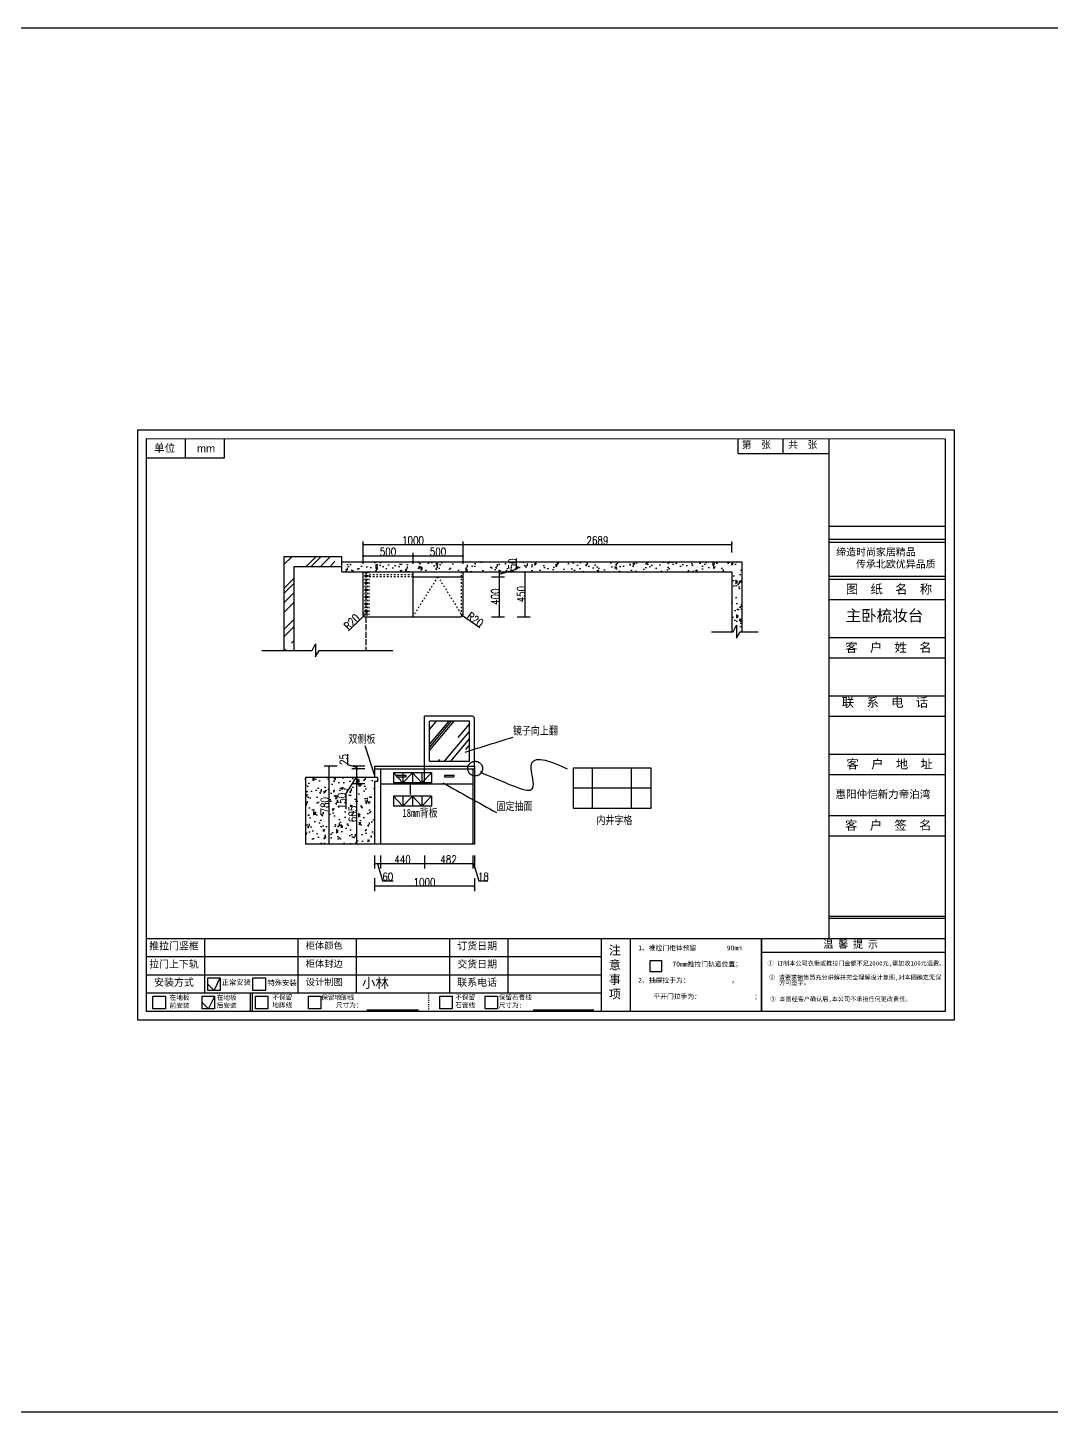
# Model space of a CAD drawing. Header units: millimetres. Extents: x 3255186 to 3429179, y -984851 to -941485.
# Drawn here: x 3359372 to 3369607, y -984851 to -971010 of the extents above; entities that cross this region are included whole.
import ezdxf

# ---------------------------------------------------------------- set-up
doc = ezdxf.new("R2010")
doc.units = ezdxf.units.MM
doc.header["$PDMODE"] = 35
for name, pattern in [('001', [70, 15, -20, 15, -20]), ('ACAD_ISO02W100', [15, 12, -3]), ('ACAD_ISO03W100', [30, 12, -18])]:
    doc.linetypes.add(name, pattern=pattern)
doc.layers.add('块', color=7, linetype='Continuous', lineweight=30)
doc.styles.add('DIM_FONT', font='SIMPLEX.shx', dxfattribs={"width": 0.8})
doc.styles.add('ROMANS', font='romans')
doc.styles.get("Standard").update_dxf_attribs({"font": 'acaderef.shx', "bigfont": 'bigfont.shx'})
doc.styles.add('新宋体', font='', dxfattribs={"height": 80})
doc.styles.add('标注用字体', font='', dxfattribs={"height": 70})
doc.styles.get('新宋体').set_extended_font_data('NSimSun')
doc.styles.get('标注用字体').set_extended_font_data('FangSong_GB2312')
doc.dimstyles.new('ISO-25', dxfattribs={"dimtxt": 80, "dimasz": 20, "dimexe": 30, "dimexo": 80, "dimtad": 1, "dimdec": 0, "dimtxsty": 'DIM_FONT', "dimblk": 'ARCHTICK', "dimcen": 2.5, "dimadec": 0, "dimazin": 0, "dimtfac": 1, "dimtdec": 0, "dimtmove": 1, "dimatfit": 3, "dimfxl": 80, "dimfxlon": 1, "dimarcsym": 0})

# ---------------------------------------------------------------- blocks, each defined once
blk = doc.blocks.new('_ArchTick')
at = {"color": 0, "linetype": 'ByBlock', "const_width": 0.15}
blk.add_lwpolyline([(-0.5, -0.5), (0.5, 0.5)], dxfattribs=at)
blk = doc.blocks.new('*D492')
at = {"color": 0, "lineweight": -2, "ltscale": 5}
for p, q in [((3363725, -976257), (3363725, -976147)), ((3363725, -976177), (3366414, -976177)), ((3366414, -976257), (3366414, -976147))]:
    blk.add_line(p, q, dxfattribs=at)
at = {"layer": 'Defpoints', "color": 0, "ltscale": 5}
for p in [(3366414, -976177), (3363725, -976448), (3366414, -976448)]:
    blk.add_point(p, dxfattribs=at)
at = {"color": 0, "lineweight": -2, "ltscale": 5, "xscale": 20, "yscale": 20, "zscale": 20, "rotation": 180}
blk.add_blockref('_ArchTick', (3363725, -976177), dxfattribs=at)
at = {"color": 0, "lineweight": -2, "ltscale": 5, "xscale": 20, "yscale": 20, "zscale": 20}
blk.add_blockref('_ArchTick', (3366414, -976177), dxfattribs=at)
at = {"color": 0, "ltscale": 5, "insert": (3365069, -976136), "char_height": 80, "attachment_point": 5, "style": 'DIM_FONT'}
blk.add_mtext('2689', dxfattribs=at)
blk = doc.blocks.new('*D493')
at = {"color": 0, "lineweight": -2, "ltscale": 5}
for p, q in [((3362725, -976257), (3362725, -976147)), ((3362725, -976177), (3363725, -976177)), ((3363725, -976257), (3363725, -976147))]:
    blk.add_line(p, q, dxfattribs=at)
at = {"layer": 'Defpoints', "color": 0, "ltscale": 5}
for p in [(3363725, -976177), (3362725, -976448), (3363725, -976448)]:
    blk.add_point(p, dxfattribs=at)
at = {"color": 0, "lineweight": -2, "ltscale": 5, "xscale": 20, "yscale": 20, "zscale": 20, "rotation": 180}
blk.add_blockref('_ArchTick', (3362725, -976177), dxfattribs=at)
at = {"color": 0, "lineweight": -2, "ltscale": 5, "xscale": 20, "yscale": 20, "zscale": 20}
blk.add_blockref('_ArchTick', (3363725, -976177), dxfattribs=at)
at = {"color": 0, "ltscale": 5, "insert": (3363225, -976136), "char_height": 80, "attachment_point": 5, "style": 'DIM_FONT'}
blk.add_mtext('1000', dxfattribs=at)
blk = doc.blocks.new('*D494')
at = {"color": 0, "linetype": 'Continuous', "lineweight": -2}
for p, q in [((3362744, -978568), (3362614, -978568)), ((3362664, -979173), (3362664, -978568)), ((3362744, -979173), (3362614, -979173))]:
    blk.add_line(p, q, dxfattribs=at)
at = {"layer": 'Defpoints', "color": 0}
for p in [(3362664, -978568), (3362900, -978568), (3362900, -979173)]:
    blk.add_point(p, dxfattribs=at)
at = {"color": 0, "lineweight": -2, "xscale": 20, "yscale": 20, "zscale": 20}
for p, rotation in [((3362664, -978568), 90), ((3362664, -979173), 270)]:
    blk.add_blockref('_ArchTick', p, dxfattribs=dict(at, rotation=rotation))
at = {"color": 0, "insert": (3362623, -978870), "char_height": 80, "attachment_point": 5, "rotation": 90, "style": 'DIM_FONT'}
blk.add_mtext('605', dxfattribs=at)
blk = doc.blocks.new('*D495')
at = {"color": 0, "linetype": 'Continuous', "lineweight": -2}
for p, q in [((3362744, -978418), (3362614, -978418)), ((3362664, -978568), (3362664, -978418)), ((3362664, -978493), (3362552, -978664)), ((3362552, -978664), (3362552, -978818)), ((3362744, -978568), (3362614, -978568))]:
    blk.add_line(p, q, dxfattribs=at)
at = {"layer": 'Defpoints', "color": 0}
for p in [(3362664, -978418), (3362900, -978418), (3362900, -978568)]:
    blk.add_point(p, dxfattribs=at)
at = {"color": 0, "lineweight": -2, "xscale": 20, "yscale": 20, "zscale": 20}
for p, rotation in [((3362664, -978418), 90), ((3362664, -978568), 270)]:
    blk.add_blockref('_ArchTick', p, dxfattribs=dict(at, rotation=rotation))
at = {"color": 0, "insert": (3362512, -978741), "char_height": 80, "attachment_point": 5, "rotation": 90, "style": 'DIM_FONT'}
blk.add_mtext('150', dxfattribs=at)
blk = doc.blocks.new('*D496')
at = {"color": 0, "linetype": 'Continuous', "lineweight": -2}
for p, q in [((3362573, -978378), (3362573, -978273)), ((3362664, -978405), (3362573, -978378)), ((3362744, -978393), (3362614, -978393)), ((3362744, -978418), (3362614, -978418)), ((3362664, -978418), (3362664, -978393))]:
    blk.add_line(p, q, dxfattribs=at)
at = {"layer": 'Defpoints', "color": 0}
for p in [(3362664, -978393), (3362899, -978393), (3362900, -978418)]:
    blk.add_point(p, dxfattribs=at)
at = {"color": 0, "lineweight": -2, "xscale": 20, "yscale": 20, "zscale": 20}
for p, rotation in [((3362664, -978393), 90), ((3362664, -978418), 270)]:
    blk.add_blockref('_ArchTick', p, dxfattribs=dict(at, rotation=rotation))
at = {"color": 0, "insert": (3362533, -978326), "char_height": 80, "attachment_point": 5, "rotation": 90, "style": 'DIM_FONT'}
blk.add_mtext('25', dxfattribs=at)
blk = doc.blocks.new('*D497')
at = {"color": 0, "linetype": 'Continuous', "lineweight": -2}
for p, q in [((3362465, -978393), (3362335, -978393)), ((3362385, -979173), (3362385, -978393)), ((3362465, -979173), (3362335, -979173))]:
    blk.add_line(p, q, dxfattribs=at)
at = {"layer": 'Defpoints', "color": 0}
for p in [(3362385, -978393), (3362840, -978393), (3362840, -979173)]:
    blk.add_point(p, dxfattribs=at)
at = {"color": 0, "lineweight": -2, "xscale": 20, "yscale": 20, "zscale": 20}
for p, rotation in [((3362385, -978393), 90), ((3362385, -979173), 270)]:
    blk.add_blockref('_ArchTick', p, dxfattribs=dict(at, rotation=rotation))
at = {"color": 0, "insert": (3362344, -978783), "char_height": 80, "attachment_point": 5, "rotation": 90, "style": 'DIM_FONT'}
blk.add_mtext('780', dxfattribs=at)
blk = doc.blocks.new('*D498')
at = {"color": 0, "linetype": 'Continuous', "lineweight": -2}
for p, q in [((3362840, -979286), (3362840, -979416)), ((3362840, -979366), (3362900, -979366)), ((3362870, -979366), (3362921, -979537)), ((3362900, -979286), (3362900, -979416)), ((3362921, -979537), (3363026, -979537))]:
    blk.add_line(p, q, dxfattribs=at)
at = {"layer": 'Defpoints', "color": 0}
for p in [(3362840, -979092), (3362900, -979092), (3362900, -979366)]:
    blk.add_point(p, dxfattribs=at)
at = {"color": 0, "lineweight": -2, "xscale": 20, "yscale": 20, "zscale": 20, "rotation": 180}
blk.add_blockref('_ArchTick', (3362840, -979366), dxfattribs=at)
at = {"color": 0, "lineweight": -2, "xscale": 20, "yscale": 20, "zscale": 20}
blk.add_blockref('_ArchTick', (3362900, -979366), dxfattribs=at)
at = {"color": 0, "insert": (3362973, -979497), "char_height": 80, "attachment_point": 5, "style": 'DIM_FONT'}
blk.add_mtext('60', dxfattribs=at)
blk = doc.blocks.new('*D499')
at = {"color": 0, "linetype": 'Continuous', "lineweight": -2}
for p, q in [((3362900, -979286), (3362900, -979416)), ((3362900, -979366), (3363340, -979366)), ((3363340, -979286), (3363340, -979416))]:
    blk.add_line(p, q, dxfattribs=at)
at = {"layer": 'Defpoints', "color": 0}
for p in [(3363340, -978558), (3362900, -979092), (3363340, -979366)]:
    blk.add_point(p, dxfattribs=at)
at = {"color": 0, "lineweight": -2, "xscale": 20, "yscale": 20, "zscale": 20, "rotation": 180}
blk.add_blockref('_ArchTick', (3362900, -979366), dxfattribs=at)
at = {"color": 0, "lineweight": -2, "xscale": 20, "yscale": 20, "zscale": 20}
blk.add_blockref('_ArchTick', (3363340, -979366), dxfattribs=at)
at = {"color": 0, "insert": (3363120, -979326), "char_height": 80, "attachment_point": 5, "style": 'DIM_FONT'}
blk.add_mtext('440', dxfattribs=at)
blk = doc.blocks.new('*D500')
at = {"color": 0, "linetype": 'Continuous', "lineweight": -2}
for p, q in [((3363340, -979286), (3363340, -979416)), ((3363340, -979366), (3363822, -979366)), ((3363822, -979286), (3363822, -979416))]:
    blk.add_line(p, q, dxfattribs=at)
at = {"layer": 'Defpoints', "color": 0}
for p in [(3363340, -978558), (3363822, -979056), (3363822, -979366)]:
    blk.add_point(p, dxfattribs=at)
at = {"color": 0, "lineweight": -2, "xscale": 20, "yscale": 20, "zscale": 20, "rotation": 180}
blk.add_blockref('_ArchTick', (3363340, -979366), dxfattribs=at)
at = {"color": 0, "lineweight": -2, "xscale": 20, "yscale": 20, "zscale": 20}
blk.add_blockref('_ArchTick', (3363822, -979366), dxfattribs=at)
at = {"color": 0, "insert": (3363581, -979326), "char_height": 80, "attachment_point": 5, "style": 'DIM_FONT'}
blk.add_mtext('482', dxfattribs=at)
blk = doc.blocks.new('*D501')
at = {"color": 0, "linetype": 'Continuous', "lineweight": -2}
for p, q in [((3363822, -979286), (3363822, -979416)), ((3363822, -979366), (3363840, -979366)), ((3363831, -979366), (3363882, -979537)), ((3363840, -979286), (3363840, -979416)), ((3363882, -979537), (3363974, -979537))]:
    blk.add_line(p, q, dxfattribs=at)
at = {"layer": 'Defpoints', "color": 0}
for p in [(3363822, -979056), (3363840, -979067), (3363840, -979366)]:
    blk.add_point(p, dxfattribs=at)
at = {"color": 0, "lineweight": -2, "xscale": 20, "yscale": 20, "zscale": 20, "rotation": 180}
blk.add_blockref('_ArchTick', (3363822, -979366), dxfattribs=at)
at = {"color": 0, "lineweight": -2, "xscale": 20, "yscale": 20, "zscale": 20}
blk.add_blockref('_ArchTick', (3363840, -979366), dxfattribs=at)
at = {"color": 0, "insert": (3363928, -979497), "char_height": 80, "attachment_point": 5, "style": 'DIM_FONT'}
blk.add_mtext('18', dxfattribs=at)
blk = doc.blocks.new('*D502')
at = {"color": 0, "linetype": 'Continuous', "lineweight": -2}
for p, q in [((3362840, -979512), (3362840, -979642)), ((3363840, -979512), (3363840, -979642)), ((3363840, -979592), (3362840, -979592))]:
    blk.add_line(p, q, dxfattribs=at)
at = {"layer": 'Defpoints', "color": 0}
for p in [(3362840, -979173), (3363840, -979173), (3362840, -979592)]:
    blk.add_point(p, dxfattribs=at)
at = {"color": 0, "lineweight": -2, "xscale": 20, "yscale": 20, "zscale": 20, "rotation": 180}
blk.add_blockref('_ArchTick', (3362840, -979592), dxfattribs=at)
at = {"color": 0, "lineweight": -2, "xscale": 20, "yscale": 20, "zscale": 20}
blk.add_blockref('_ArchTick', (3363840, -979592), dxfattribs=at)
at = {"color": 0, "insert": (3363340, -979552), "char_height": 80, "attachment_point": 5, "style": 'DIM_FONT'}
blk.add_mtext('1000', dxfattribs=at)
blk = doc.blocks.new('*D503')
at = {"color": 0, "linetype": 'Continuous', "lineweight": -2}
for p, q in [((3364260, -976422), (3364260, -976317)), ((3364009, -976448), (3364139, -976448)), ((3364089, -976473), (3364260, -976422)), ((3364089, -976498), (3364089, -976448)), ((3364009, -976498), (3364139, -976498))]:
    blk.add_line(p, q, dxfattribs=at)
at = {"layer": 'Defpoints', "color": 0}
for p in [(3363606, -976448), (3364089, -976448), (3363606, -976498)]:
    blk.add_point(p, dxfattribs=at)
at = {"color": 0, "lineweight": -2, "xscale": 20, "yscale": 20, "zscale": 20}
for p, rotation in [((3364089, -976448), 90), ((3364089, -976498), 270)]:
    blk.add_blockref('_ArchTick', p, dxfattribs=dict(at, rotation=rotation))
at = {"color": 0, "insert": (3364219, -976370), "char_height": 80, "attachment_point": 5, "rotation": 90, "style": 'DIM_FONT'}
blk.add_mtext('50', dxfattribs=at)
blk = doc.blocks.new('*D504')
at = {"color": 0, "linetype": 'Continuous', "lineweight": -2}
for p, q in [((3364009, -976498), (3364139, -976498)), ((3364089, -976898), (3364089, -976498)), ((3364009, -976898), (3364139, -976898))]:
    blk.add_line(p, q, dxfattribs=at)
at = {"layer": 'Defpoints', "color": 0}
for p in [(3363610, -976498), (3364089, -976498), (3363610, -976898)]:
    blk.add_point(p, dxfattribs=at)
at = {"color": 0, "lineweight": -2, "xscale": 20, "yscale": 20, "zscale": 20}
for p, rotation in [((3364089, -976498), 90), ((3364089, -976898), 270)]:
    blk.add_blockref('_ArchTick', p, dxfattribs=dict(at, rotation=rotation))
at = {"color": 0, "insert": (3364048, -976698), "char_height": 80, "attachment_point": 5, "rotation": 90, "style": 'DIM_FONT'}
blk.add_mtext('400', dxfattribs=at)
blk = doc.blocks.new('*D505')
at = {"color": 0, "linetype": 'Continuous', "lineweight": -2}
for p, q in [((3364268, -976448), (3364398, -976448)), ((3364348, -976898), (3364348, -976448)), ((3364268, -976898), (3364398, -976898))]:
    blk.add_line(p, q, dxfattribs=at)
at = {"layer": 'Defpoints', "color": 0}
for p in [(3363589, -976448), (3364348, -976448), (3363589, -976898)]:
    blk.add_point(p, dxfattribs=at)
at = {"color": 0, "lineweight": -2, "xscale": 20, "yscale": 20, "zscale": 20}
for p, rotation in [((3364348, -976448), 90), ((3364348, -976898), 270)]:
    blk.add_blockref('_ArchTick', p, dxfattribs=dict(at, rotation=rotation))
at = {"color": 0, "insert": (3364307, -976673), "char_height": 80, "attachment_point": 5, "rotation": 90, "style": 'DIM_FONT'}
blk.add_mtext('450', dxfattribs=at)
blk = doc.blocks.new('*D506')
at = {"color": 0, "linetype": 'Continuous', "lineweight": -2}
for p in [(3362580, -977038), (3362745, -976878)]:
    blk.add_line(p, (3362730, -976892), dxfattribs=at)
at = {"layer": 'Defpoints', "color": 0}
for p in [(3362730, -976892), (3362745, -976878)]:
    blk.add_point(p, dxfattribs=at)
at = {"color": 0, "lineweight": -2, "xscale": 20, "yscale": 20, "zscale": 20, "rotation": 44.11083806272474}
blk.add_blockref('_ArchTick', (3362730, -976892), dxfattribs=at)
at = {"color": 0, "insert": (3362613, -976950), "char_height": 80, "attachment_point": 5, "rotation": 44.1108, "style": 'DIM_FONT'}
blk.add_mtext('R20', dxfattribs=at)
blk = doc.blocks.new('*D507')
at = {"color": 0, "linetype": 'Continuous', "lineweight": -2}
for p in [(3363705, -976878), (3363893, -977008)]:
    blk.add_line(p, (3363721, -976890), dxfattribs=at)
at = {"layer": 'Defpoints', "color": 0}
for p in [(3363705, -976878), (3363721, -976890)]:
    blk.add_point(p, dxfattribs=at)
at = {"color": 0, "lineweight": -2, "xscale": 20, "yscale": 20, "zscale": 20, "rotation": 145.4867441713802}
blk.add_blockref('_ArchTick', (3363721, -976890), dxfattribs=at)
at = {"color": 0, "insert": (3363847, -976927), "char_height": 80, "attachment_point": 5, "rotation": 325.4867, "style": 'DIM_FONT'}
blk.add_mtext('R20', dxfattribs=at)
blk = doc.blocks.new('*D508')
at = {"color": 0, "lineweight": -2, "ltscale": 5}
for p, q in [((3362725, -976368), (3362725, -976260)), ((3362725, -976290), (3363225, -976290)), ((3363225, -976368), (3363225, -976260))]:
    blk.add_line(p, q, dxfattribs=at)
at = {"layer": 'Defpoints', "color": 0, "ltscale": 5}
for p in [(3363225, -976290), (3362725, -976448), (3363225, -976448)]:
    blk.add_point(p, dxfattribs=at)
at = {"color": 0, "lineweight": -2, "ltscale": 5, "xscale": 20, "yscale": 20, "zscale": 20, "rotation": 180}
blk.add_blockref('_ArchTick', (3362725, -976290), dxfattribs=at)
at = {"color": 0, "lineweight": -2, "ltscale": 5, "xscale": 20, "yscale": 20, "zscale": 20}
blk.add_blockref('_ArchTick', (3363225, -976290), dxfattribs=at)
at = {"color": 0, "ltscale": 5, "insert": (3362975, -976249), "char_height": 80, "attachment_point": 5, "style": 'DIM_FONT'}
blk.add_mtext('500', dxfattribs=at)
blk = doc.blocks.new('*D509')
at = {"color": 0, "lineweight": -2, "ltscale": 5}
for p, q in [((3363225, -976368), (3363225, -976260)), ((3363225, -976290), (3363725, -976290)), ((3363725, -976370), (3363725, -976260))]:
    blk.add_line(p, q, dxfattribs=at)
at = {"layer": 'Defpoints', "color": 0, "ltscale": 5}
for p in [(3363725, -976290), (3363225, -976448), (3363725, -976498)]:
    blk.add_point(p, dxfattribs=at)
at = {"color": 0, "lineweight": -2, "ltscale": 5, "xscale": 20, "yscale": 20, "zscale": 20, "rotation": 180}
blk.add_blockref('_ArchTick', (3363225, -976290), dxfattribs=at)
at = {"color": 0, "lineweight": -2, "ltscale": 5, "xscale": 20, "yscale": 20, "zscale": 20}
blk.add_blockref('_ArchTick', (3363725, -976290), dxfattribs=at)
at = {"color": 0, "ltscale": 5, "insert": (3363475, -976249), "char_height": 80, "attachment_point": 5, "style": 'DIM_FONT'}
blk.add_mtext('500', dxfattribs=at)
blk = doc.blocks.new('*D882')
at = {"color": 0, "lineweight": -2, "ltscale": 5}
for p, q in [((3374292, -976336), (3374322, -976336)), ((3374292, -976336), (3374292, -976936)), ((3374212, -976936), (3374322, -976936))]:
    blk.add_line(p, q, dxfattribs=at)
at = {"layer": 'Defpoints', "color": 0, "ltscale": 5}
for p in [(3374263, -976336), (3292530, -976936), (3374292, -976936)]:
    blk.add_point(p, dxfattribs=at)
at = {"color": 0, "lineweight": -2, "ltscale": 5, "xscale": 20, "yscale": 20, "zscale": 20}
for p, rotation in [((3374292, -976336), 90), ((3374292, -976936), 270)]:
    blk.add_blockref('_ArchTick', p, dxfattribs=dict(at, rotation=rotation))
at = {"color": 0, "ltscale": 5, "insert": (3374251, -976636), "char_height": 80, "attachment_point": 5, "rotation": 90, "style": 'DIM_FONT'}
blk.add_mtext('600', dxfattribs=at)
blk = doc.blocks.new('M')
for p, q in [((7224, 24106), (7224, 32333)), ((7224, 32333), (18599, 32332)), ((18599, 32332), (18599, 24106)), ((7346, 24228), (7345, 32211)), ((7345, 32211), (18477, 32210)), ((7886, 31941), (7886, 32211)), ((8426, 32211), (8426, 31941)), ((15589, 32004), (15589, 32211)), ((16220, 32004), (16220, 32211)), ((16852, 32210), (16852, 25243)), ((18477, 32210), (18477, 24228)), ((8426, 31941), (7345, 31941)), ((15589, 32004), (16852, 32004)), ((16852, 30991), (18477, 30991)), ((16852, 30810), (18477, 30810)), ((16852, 30770), (18477, 30770)), ((16852, 30294), (18477, 30294)), ((16852, 30253), (18477, 30253)), ((16852, 29969), (18477, 29969)), ((16852, 29440), (18477, 29440)), ((16852, 29156), (18477, 29156)), ((16852, 28628), (18477, 28628)), ((16852, 28343), (18477, 28343)), ((16852, 27815), (18477, 27815)), ((16852, 27531), (18477, 27531)), ((16852, 26962), (18477, 26962)), ((16852, 26677), (18477, 26677)), ((16852, 25557), (18477, 25557)), ((16852, 25527), (18477, 25527)), ((18477, 25243), (7346, 25243)), ((8159, 24482), (8159, 25243)), ((9459, 24482), (9459, 25243)), ((10272, 24482), (10272, 25243)), ((11572, 24482), (11572, 25243)), ((12385, 24482), (12385, 25243)), ((13685, 24228), (13685, 25243)), ((14091, 24228), (14091, 25243)), ((15913, 25243), (15913, 24232)), ((15916, 25243), (15916, 24232)), ((13685, 24989), (7346, 24989)), ((18477, 25050), (15913, 25050)), ((13685, 24736), (7346, 24736)), ((13685, 24482), (7346, 24482)), ((8792, 24228), (8792, 24482)), ((8819, 24228), (8819, 24482)), ((18477, 24228), (7346, 24228)), ((10414, 24254), (11133, 24254)), ((12734, 24254), (13581, 24254)), ((18599, 24106), (7224, 24106))]:
    blk.add_line(p, q)
at = {"color": 0, "ltscale": 5}
for p, q in [((8199, 24608), (8286, 24520)), ((8286, 24520), (8372, 24696)), ((8121, 24354), (8207, 24266)), ((8207, 24266), (8294, 24442))]:
    blk.add_line(p, q, dxfattribs=at)
at = {"linetype": 'ACAD_ISO03W100'}
blk.add_line((11279, 24228), (11279, 24482), dxfattribs=at)
at = {"lineweight": 25}
for points in [[(7434, 24442), (7607, 24442), (7607, 24266), (7434, 24266)], [(8120, 24442), (8293, 24442), (8293, 24266), (8120, 24266)], [(8861, 24442), (9034, 24442), (9034, 24266), (8861, 24266)], [(9601, 24442), (9774, 24442), (9774, 24266), (9601, 24266)], [(11433, 24442), (11606, 24442), (11606, 24266), (11433, 24266)], [(12062, 24442), (12235, 24442), (12235, 24266), (12062, 24266)]]:
    blk.add_lwpolyline(points, close=True, dxfattribs=at)
at = {"layer": '块'}
blk.add_lwpolyline([(14364, 24939), (14524, 24939), (14524, 24783), (14364, 24783)], close=True, dxfattribs=at)
at = {"layer": '块', "lineweight": 25}
for points in [[(8199, 24696), (8372, 24696), (8372, 24520), (8199, 24520)], [(8828, 24696), (9001, 24696), (9001, 24520), (8828, 24520)]]:
    blk.add_lwpolyline(points, close=True, dxfattribs=at)
at = {"char_height": 109.1, "attachment_point": 5}
for s, insert in [('{\\fSimSun|b0|i0|c134|p54;单位}', (7596, 32074)), ('{\\fArial|b0|i0|c0|p32;mm}', (8174, 32074))]:
    blk.add_mtext(s, dxfattribs=dict(at, insert=insert))
at = {"attachment_point": 1}
for s, insert, char_height, width in [('{\\fSimSun|b0|i0|c134|p54;第  张}', (15641, 32177), 99.06, 2286.9), ('{\\fSimSun|b0|i0|c134|p54;共  张}', (16289, 32178), 99.06, 2286.9), ('{\\fSimSun|b0|i0|c134|p2;缔造时尚家居精品\\P    传承北欧优异品质}', (16957, 30683), 101.58, 1676.49), ('{\\fSimSun|b0|i0|c134|p54;推拉门竖框}', (7380, 25194), 101.58, 748), ('{\\fSimSun|b0|i0|c134|p54;订货日期}', (11676, 25194), 101.58, 567.91), ('{\\fSimHei|b0|i0|c134|p2;注意事项}', (13789, 25141), 121.9, 119.08), ('{\\fSimSun|b0|i0|c134|p54;温 馨 提 示}', (16777, 25217), 101.58, 2345.16), ('{\\fSimSun|b0|i0|c134|p54;拉门上下轨}', (7380, 24940), 101.58, 748), ('{\\fSimSun|b0|i0|c134|p54;交货日期}', (11676, 24940), 101.58, 567.91), ('{\\fSimSun|b0|i0|c134|p54;安装方式}', (7450, 24686), 101.58, 567.91), ('{\\fSimSun|b0|i0|c134|p54;联系电话}', (11676, 24686), 101.58, 567.91), ('{\\fSimSun|b0|i0|c134|p54;正常安装}', (8390, 24672), 73.14, 538.56), ('{\\fSimSun|b0|i0|c134|p54;特殊安装}', (9029, 24665), 73.14, 538.56), ('{\\fSimSun|b0|i0|c134|p54;在地板\\P前安装}', (7666, 24456), 65.83, 645.46), ('{\\fSimSun|b0|i0|c134|p54;在地板\\P后安装}', (8324, 24456), 65.83, 645.46), ('{\\fSimSun|b0|i0|c134|p54;不保留\\P地脚线}', (9098, 24460), 65.83, 645.46), ('{\\fSimSun|b0|i0|c134|p54;保留地脚线\\P    尺寸为：}', (9780, 24458), 65.83, 801.54), ('{\\fSimSun|b0|i0|c134|p54;不保留\\P\\fSimSun|b0|i0|c134|p2;石膏线}', (11648, 24460), 65.83, 645.46), ('{\\fSimSun|b0|i0|c134|p54;保留\\fSimSun|b0|i0|c134|p2;石膏线\\P尺寸为:}', (12254, 24460), 65.83, 645.46)]:
    blk.add_mtext(s, dxfattribs=dict(at, insert=insert, char_height=char_height, width=width))
for s, insert, char_height, width, style in [('图  纸  名  称', (17091, 30178), 126.2, 1414.86, '新宋体'), ('客  户  姓  名', (17083, 29365), 126.2, 1414.86, '新宋体'), ('联  系  电  话', (17036, 28600), 126.2, 1756.25, '新宋体'), ('客  户  地  址', (17100, 27740), 126.2, 1414.86, '新宋体'), ('客  户  签  名', (17081, 26887), 126.2, 1414.86, '新宋体'), ('柜体颜色  ', (9563, 25194), 92.1, 1815.91, '新宋体'), ('{\\fSimSun|b0|i0|c134|p2;1、推拉门柜体预留        90mm           \\P       \\P         70mm推拉门轨道位置；\\P\\P2、抽屉拉手为：\\L           \\l，\\P   \\P    平开门拉手为：\\L              \\l；\\P               }', (14197, 25149), 67.72, 4207.93, '标注用字体'), ('{\\fSimSun|b0|i0|c134|p54;柜体封边}', (9563, 24940), 92.1, 1815.91, '新宋体'), ('{\\fSimSun|b0|i0|c134|p54;设计制图}', (9563, 24686), 92.1, 1815.91, '新宋体')]:
    blk.add_mtext(s, dxfattribs=dict(at, insert=insert, char_height=char_height, width=width, style=style))
at = {"char_height": 101.55, "attachment_point": 1, "style": 'ROMANS'}
for s, insert in [('{\\fSimSun|b0|i0|c134|p2;\\H0.8x;     \\H0.75x;    ① 订制本公司衣柜或推拉门金额不足2000元,需加收100元运费。\\P        }', (15519, 24930)), ('{\\fSimSun|b0|i0|c134|p2;\\P\\H0.6x;        \u3000 ② 请要求销售员充分讲解并完全理解设计意图,对本图确定无误}', (15508, 24904)), ('{\\fSimSun|b0|i0|c134|p2;\\P\\H0.6x;\\P           方可签字。}', (15638, 24931)), ('{\\fSimSun|b0|i0|c134|p2;\\P\\H0.6x;           ③ 本图经客户确认后,本公司不承担任何更改责任。}', (15508, 24602))]:
    blk.add_mtext(s, dxfattribs=dict(at, insert=insert))

msp = doc.modelspace()

# ---------------------------------------------------------------- hatches: boundary and pattern name
at = {"ltscale": 5}
h = msp.add_hatch(dxfattribs=at)
h.set_pattern_fill('AR-RROOF', color=4, scale=10, angle=45, style=0)
h.set_pattern_definition([(45, (84609.18, -63445.58), (215.526147, 574.736392), [3810, -508, 1270, -254]), (45, (84758.25, -63116.9), (-418.479935, 59.26969), [762, -83.82, 1524, -190.5]), (45, (84546.32, -63203.12), (813.6112046, 1054.282069), [2032, -355.6, 1016, -254])])
h.paths.add_polyline_path([(3362514.5, -976298.4), (3361934.5, -976298.4), (3361934.5, -977234.3), (3362034.5, -977234.3), (3362034.5, -976398.4), (3362514.5, -976398.4), (3362514.5, -976348.4)])
h = msp.add_hatch(dxfattribs=at)
h.set_pattern_fill('AR-CONC', color=256, angle=45, style=0)
h.set_pattern_definition([(95, (84579.18, -63445.58), (140.0946503, 117.5533794), [19.05, -209.55]), (40, (84579.18, -63445.58), (-160.017889, 110.177007), [15.24, -167.64]), (145.451, (84590.85, -63435.79), (-19.922158, 227.730237), [16.19, -178.09]), (91.1842, (84543.26, -63409.66), (221.410243, 161.953413), [28.575, -314.325]), (141.6356, (84561.7, -63396.17), (-7.086144, 342.826432), [24.285, -267.135]), (36.184, (84543.26, -63409.66), (-7.085572, 342.826385), [22.86, -251.46]), (66, (84570.2, -63400.68), (179.520551, 34.895268), [19.05, -209.55]), (11, (84570.2, -63400.68), (-86.539927, 173.941193), [15.24, -167.64]), (116.4514, (84585.16, -63397.77), (92.98004, 208.836456), [16.19, -178.09]), (82.5, (84579.18, -63445.583), (-57.6054691, 61.9734137), [0, -165.608, 0, -170.18, 0, -168.275]), (52.5, (84579.18, -63445.58), (-23.5897273, 118.0870003), [0, -97.028, 0, -161.798, 0, -64.135]), (12.5, (84539.125, -63485.635), (99.927863, 91.8261956), [0, -63.5, 0, -198.12, 0, -262.89]), (2.5, (84521.16, -63503.6), (86.7639044, 122.722393), [0, -82.55, 0, -131.572, 0, -186.69])])
h.paths.add_polyline_path([(3362514.5, -976348.4), (3362514.5, -976448.4), (3366413.5, -976448.4), (3366413.5, -977048.4), (3366426.2, -977048.4), (3366460.7, -976983), (3366460.7, -977113.8), (3366495.2, -977048.4), (3366513.5, -977048.4), (3366513.5, -976348.4)])
h = msp.add_hatch()
h.set_pattern_fill('AR-RROOF', color=252, scale=8, angle=50, style=0)
h.set_pattern_definition([(50, (1967626.02, -675325.82), (131.691542, 473.06695), [3048, -406.4, 1016, -203.2]), (50, (1967721.9, -675053.48), (-337.64255, 18.056977), [609.6, -67.056, 1219.2, -152.4]), (50, (1967559.02, -675136.97), (574.902745, 896.944877), [1625.6, -284.48, 812.8, -203.2])])
h.paths.add_polyline_path([(3363789.5, -977942.9), (3363389.5, -977942.9), (3363389.5, -978342.9), (3363789.5, -978342.9)])
h = msp.add_hatch(dxfattribs=at)
h.set_pattern_fill('AR-CONC', color=256, scale=10, angle=45, style=0)
h.set_pattern_definition([(95, (75259.4, -58350.5), (1400.9465, 1175.5338), [190.5, -2095.5]), (40, (75259.4, -58350.5), (-1600.1789, 1101.7701), [152.4, -1676.4]), (145.451, (75376.1, -58252.5), (-199.2216, 2277.3024), [161.9, -1780.9]), (91.1842, (74900.2, -57991.3), (2214.1024, 1619.5341), [285.75, -3143.25]), (141.6356, (75084.7, -57856.3), (-70.8614, 3428.2643), [242.85, -2671.35]), (36.184, (74900.2, -57991.3), (-70.8557, 3428.2639), [228.6, -2514.6]), (66, (75169.6, -57901.5), (1795.2055, 348.9527), [190.5, -2095.5]), (11, (75169.6, -57901.5), (-865.3993, 1739.4119), [152.4, -1676.4]), (116.4514, (75319.2, -57872.4), (929.8004, 2088.3646), [161.9, -1780.9]), (82.5, (75259.4, -58350.5), (-576.05469, 619.73414), [0, -1656.08, 0, -1701.8, 0, -1682.75]), (52.5, (75259.4, -58350.5), (-235.89727, 1180.87), [0, -970.28, 0, -1617.98, 0, -641.35]), (12.5, (74858.9, -58751), (999.27863, 918.26196), [0, -635, 0, -1981.2, 0, -2628.9]), (2.5, (74679.3, -58930.6), (867.63904, 1227.22393), [0, -825.5, 0, -1315.72, 0, -1866.9])])
h.paths.add_polyline_path([(3362149.5, -978504.9), (3362149.5, -979172.9), (3362839.5, -979172.9), (3362839.5, -978543.9), (3362869.5, -978543.9), (3362869.5, -978504.9)])
h = msp.add_hatch(dxfattribs=at)
h.set_pattern_fill('AR-CONC', color=252, angle=45, style=0)
h.set_pattern_definition([(95, (75259.39, -58350.48), (140.0946503, 117.5533794), [19.05, -209.55]), (40, (75259.39, -58350.48), (-160.017889, 110.177007), [15.24, -167.64]), (145.451, (75271.06, -58340.69), (-19.922158, 227.730237), [16.19, -178.09]), (91.1842, (75223.47, -58314.56), (221.410243, 161.953413), [28.575, -314.325]), (141.6356, (75241.92, -58301.07), (-7.086144, 342.826432), [24.285, -267.135]), (36.184, (75223.47, -58314.56), (-7.085572, 342.826385), [22.86, -251.46]), (66, (75250.41, -58305.58), (179.520551, 34.895268), [19.05, -209.55]), (11, (75250.4, -58305.58), (-86.539927, 173.941193), [15.24, -167.64]), (116.4514, (75265.37, -58302.67), (92.98004, 208.836456), [16.19, -178.09]), (82.5, (75259.39, -58350.483), (-57.6054691, 61.9734137), [0, -165.608, 0, -170.18, 0, -168.275]), (52.5, (75259.39, -58350.48), (-23.5897273, 118.0870003), [0, -97.028, 0, -161.798, 0, -64.135]), (12.5, (75219.34, -58390.535), (99.927863, 91.8261956), [0, -63.5, 0, -198.12, 0, -262.89]), (2.5, (75201.38, -58408.5), (86.7639044, 122.722393), [0, -82.55, 0, -131.572, 0, -186.69])])
h.paths.add_polyline_path([(3362149.5, -979172.9), (3362839.5, -979172.9), (3362839.5, -978543.9), (3362869.5, -978543.9), (3362869.5, -978504.9), (3362149.5, -978504.9)])

# ---------------------------------------------------------------- linework, layer by layer
for p, q in [((3361934.5, -976298.4), (3361934.5, -977234.3)), ((3362514.5, -976298.4), (3361934.5, -976298.4)), ((3362514.5, -976348.4), (3362514.5, -976298.4)), ((3362514.5, -976348.4), (3366513.5, -976348.4)), ((3362514.5, -976448.4), (3362514.5, -976348.4)), ((3366513.5, -976348.4), (3366513.5, -977048.4)), ((3362034.5, -976398.4), (3362034.5, -977234.3)), ((3362514.5, -976398.4), (3362034.5, -976398.4)), ((3362514.5, -976448.4), (3366413.5, -976448.4)), ((3366413.5, -976448.4), (3366413.5, -977048.4)), ((3365605.8, -978411.8, 2802), (3364825.8, -978411.8, 2802)), ((3364825.8, -978411.8, 2802), (3364825.8, -978811.8, 2802)), ((3365020.8, -978811.8, 2802), (3365020.8, -978411.8, 2802)), ((3365410.8, -978811.8, 2802), (3365410.8, -978411.8, 2802)), ((3365605.8, -978811.8, 2802), (3365605.8, -978411.8, 2802)), ((3365605.8, -978611.8, 2802), (3364825.8, -978611.8, 2802)), ((3364825.8, -978811.8, 2802), (3365605.8, -978811.8, 2802))]:
    msp.add_line(p, q, dxfattribs=at)
for p, q in [((3362724.5, -976448.4), (3362724.5, -976878.4)), ((3363224.5, -976448.4), (3363224.5, -976898.4)), ((3363724.5, -976448.4), (3363724.5, -976878.4)), ((3363224.5, -976498.4), (3363724.5, -976498.4)), ((3362744.5, -976898.4), (3363704.5, -976898.4)), ((3362839.5, -978392.9), (3363839.5, -978392.9)), ((3362839.5, -978392.9), (3362839.5, -978504.9)), ((3362839.5, -978417.9), (3363839.5, -978417.9)), ((3362899.5, -978417.9), (3362899.5, -979172.9)), ((3363339.5, -978567.9), (3363339.5, -978417.9)), ((3363821.5, -978417.9), (3363821.5, -979172.9)), ((3363839.5, -978392.9), (3363839.5, -979172.9)), ((3362869.5, -978504.9), (3362149.5, -978504.9)), ((3362149.5, -978504.9), (3362149.5, -979172.9)), ((3362869.5, -978543.9), (3362839.5, -978543.9)), ((3362839.5, -978543.9), (3362839.5, -979172.9)), ((3362869.5, -978504.9), (3362869.5, -978543.9)), ((3362899.5, -978567.9), (3363821.5, -978567.9)), ((3363839.5, -979172.9), (3362149.5, -979172.9))]:
    msp.add_line(p, q)
at = {"color": 251, "linetype": '001'}
for p, q in [((3362742.5, -976448.4), (3362742.5, -976860.4)), ((3362766.5, -976448.4), (3362766.5, -976860.4)), ((3362784.5, -976448.4), (3362784.5, -976878.4)), ((3363224.5, -976480.4), (3362784.5, -976480.4)), ((3363706.5, -976448.4), (3363706.5, -976878.4)), ((3363224.5, -976498.4), (3362784.5, -976498.4)), ((3363224.5, -976898.4), (3363474.5, -976498.4)), ((3363474.5, -976498.4), (3363718.7, -976892.5)), ((3362724.5, -976860.4), (3362784.5, -976860.4)), ((3362724.5, -976878.4), (3362784.5, -976878.4)), ((3363706.5, -976878.4), (3363724.5, -976878.4))]:
    msp.add_line(p, q, dxfattribs=at)
at = {"color": 252, "linetype": 'ACAD_ISO02W100', "ltscale": 5}
msp.add_line((3362754.5, -976448.4), (3362754.5, -977234.3), dxfattribs=at)
at = {"color": 252}
for p, q in [((3363819.5, -977892.9), (3363339.5, -977892.9)), ((3363339.5, -978417.9), (3363339.5, -977892.9)), ((3363789.5, -977942.9), (3363389.5, -977942.9)), ((3363389.5, -978342.9), (3363389.5, -977942.9)), ((3363789.5, -978342.9), (3363789.5, -977942.9)), ((3363839.5, -978392.9), (3363839.5, -977912.9))]:
    msp.add_line(p, q, dxfattribs=at)
at = {"color": 251}
msp.add_line((3363389.5, -978342.9), (3363789.5, -978342.9), dxfattribs=at)
at = {"color": 1}
for p, q in [((3363409.5, -978457.9), (3363029.5, -978457.9)), ((3363029.5, -978457.9), (3363029.5, -978557.9)), ((3363409.5, -978557.9), (3363029.5, -978557.9)), ((3363409.5, -978457.9), (3363409.5, -978557.9)), ((3363409.5, -978691.2), (3363029.5, -978691.2)), ((3363029.5, -978691.2), (3363029.5, -978791.2)), ((3363409.5, -978691.2), (3363409.5, -978791.2)), ((3363409.5, -978791.2), (3363029.5, -978791.2))]:
    msp.add_line(p, q, dxfattribs=at)
at = {"color": 1, "ltscale": 5}
for p, q in [((3363124.5, -978457.9), (3363124.5, -978557.9)), ((3363219.5, -978457.9), (3363219.5, -978557.9)), ((3363314.5, -978457.9), (3363314.5, -978557.9)), ((3363124.5, -978691.2), (3363124.5, -978791.2)), ((3363219.5, -978691.2), (3363219.5, -978791.2)), ((3363314.5, -978691.2), (3363314.5, -978791.2))]:
    msp.add_line(p, q, dxfattribs=at)
at = {"color": 6, "ltscale": 5}
msp.add_lwpolyline([(3255185.8, -971010.2), (3429012.1, -971010.2), (3429012.1, -984851.3), (3255185.8, -984851.3)], close=True, dxfattribs=at)
for points in [[(3366208.4, -977048.4), (3366426.2, -977048.4), (3366460.7, -976983), (3366460.7, -977113.8), (3366495.2, -977048.4), (3366674.5, -977048.4)], [(3361713.3, -977234.3), (3362216.5, -977234.3), (3362251, -977168.9), (3362251, -977299.8), (3362285.5, -977234.3), (3363022, -977234.3)]]:
    msp.add_lwpolyline(points)
at = {"color": 1, "ltscale": 5}
for points in [[(3363029.5, -978457.9), (3363124.5, -978557.9), (3363219.5, -978457.9), (3363314.5, -978557.9), (3363409.5, -978457.9)], [(3363029.5, -978691.2), (3363124.5, -978791.2), (3363219.5, -978691.2), (3363314.5, -978791.2), (3363409.5, -978691.2)]]:
    msp.add_lwpolyline(points, dxfattribs=at)
for points in [[(3363153.6, -978484.6), (3363060.6, -978484.6, 0.4142136), (3363058.6, -978486.6), (3363058.6, -978495.5, 0.4142136), (3363060.6, -978497.5), (3363153.6, -978497.5, 0.4142136), (3363155.6, -978495.5), (3363155.6, -978486.6, 0.4142136)], [(3363633.4, -978484.6), (3363540.4, -978484.6, 0.4142136), (3363538.4, -978486.6), (3363538.4, -978495.5, 0.4142136), (3363540.4, -978497.5), (3363633.4, -978497.5, 0.4142136), (3363635.4, -978495.5), (3363635.4, -978486.6, 0.4142136)]]:
    msp.add_lwpolyline(points, format="xyb", close=True)
at = {"color": 0, "linetype": 'ACAD_ISO02W100'}
msp.add_circle((3363846.7, -978416.6), 73.7, dxfattribs=at)
for centre, start, end in [((3362744.5, -976878.4), 180, 270), ((3363704.5, -976878.4), 270, 0)]:
    msp.add_arc(centre, 20, start, end)
at = {"color": 252}
msp.add_arc((3363819.5, -977912.9), 20, 0, 90, dxfattribs=at)
at = {"color": 0}
msp.add_open_spline([(3363915.8, -978442.3), (3363861.9, -978443.1), (3364214.7, -978576), (3364492.1, -978719.9), (3364349.2, -978287.8), (3364524.2, -978301.8), (3364765.4, -978417.3)], degree=3, knots=[0, 0, 0, 0, 161.4498593, 532.3204004, 735.2241009, 1076.5182161, 1076.5182161, 1076.5182161, 1076.5182161], dxfattribs=at)

# ---------------------------------------------------------------- block references
at = {"xscale": 0.7173527960549109, "yscale": 0.7173527962149819, "zscale": 0.71735279616}
msp.add_blockref('M', (3355292.2, -998225), dxfattribs=at)

# ---------------------------------------------------------------- texts
at = {"lineweight": 13, "insert": (3367550, -976830.2), "char_height": 113.99, "width": 2313.099, "attachment_point": 1, "style": '新宋体'}
msp.add_mtext('主卧梳妆台', dxfattribs=at)
at = {"linetype": 'ByBlock', "char_height": 80, "width": 498.845, "attachment_point": 1, "style": 'DIM_FONT'}
for s, insert in [('{\\fSimSun|b0|i0|c134|p2;镜子向上翻}', (3364224.8, -977996.9)), ('{\\fSimSun|b0|i0|c134|p2;双侧板}', (3362579.8, -978080.3)), ('{\\fSimSun|b0|i0|c134|p2;18mm背板}', (3363118.4, -978819)), ('{\\fSimSun|b0|i0|c134|p2;固定抽面}', (3364060.1, -978751.7)), ('{\\fSimSun|b0|i0|c134|p2;内井字格}', (3365059.4, -978891.3))]:
    msp.add_mtext(s, dxfattribs=dict(at, insert=insert))
at = {"attachment_point": 1}
for s, insert, char_height, width in [('{\\fSimSun|b0|i0|c134|p2;惠阳仲恺新力帝泊湾}', (3367449.3, -978634.5), 77.253, 1646.266), ('{\\fSimSun|b0|i0|c134|p2;小林}', (3362714.7, -980509.4), 98.498, 1371.889)]:
    msp.add_mtext(s, dxfattribs=dict(at, insert=insert, char_height=char_height, width=width))

# ---------------------------------------------------------------- dimensions: what is measured, and where the dimension line sits
at = {"ltscale": 5}
for base, p1, p2, picture, middle in [((3363724.5, -976176.9), (3362724.5, -976448.4), (3363724.5, -976448.4), '*D493', (3363224.5, -976136.2)), ((3363224.5, -976290), (3362724.5, -976448.4), (3363224.5, -976448.4), '*D508', (3362974.5, -976249.4)), ((3363724.5, -976290), (3363224.5, -976448.4), (3363724.5, -976498.4), '*D509', (3363474.5, -976249.4)), ((3366413.5, -976176.9), (3363724.5, -976448.4), (3366413.5, -976448.4), '*D492', (3365069, -976136.2))]:
    dim = msp.add_linear_dim(base=base, p1=p1, p2=p2, dimstyle='ISO-25', dxfattribs=at)
    dim.commit()
    dim.dimension.update_dxf_attribs({"geometry": picture, "text_midpoint": middle})
dim = msp.add_linear_dim(base=(3374291.9, -976935.6), p1=(3374262.6, -976335.6), p2=(3292529.9, -976935.6), angle=90, dimstyle='ISO-25', dxfattribs=at)
dim.commit()
dim.dimension.update_dxf_attribs({"geometry": '*D882', "text_midpoint": (3374251.3, -976635.6)})
for base, p1, p2, picture, middle in [((3364088.7, -976448.4), (3363605.9, -976498.4), (3363605.9, -976448.4), '*D503', (3364219, -976421.5)), ((3364348.1, -976448.4), (3363589, -976898.4), (3363589, -976448.4), '*D505', (3364307.5, -976673.4)), ((3364088.7, -976498.4), (3363610.1, -976898.4), (3363610.1, -976498.4), '*D504', (3364048.1, -976698.4)), ((3362664.1, -978392.9), (3362899.5, -978417.9), (3362899, -978392.9), '*D496', (3362532.5, -978377.5)), ((3362384.6, -978392.9), (3362839.5, -979172.9), (3362839.5, -978392.9), '*D497', (3362343.9, -978782.9)), ((3362664.1, -978567.9), (3362899.5, -979172.9), (3362899.5, -978567.9), '*D494', (3362623.5, -978870.4))]:
    dim = msp.add_linear_dim(base=base, p1=p1, p2=p2, angle=90, dimstyle='ISO-25', override={"dimexe": 50, "dimexo": 60, "dimarcsym": 1})
    dim.commit()
    dim.dimension.update_dxf_attribs({"geometry": picture, "text_midpoint": middle})
for center, mpoint, picture, middle in [((3362744.5, -976878.4), (3362730.2, -976892.3), '*D506', (3362612.6, -976949.8)), ((3363704.5, -976878.4), (3363721, -976889.7), '*D507', (3363846.6, -976926.7))]:
    dim = msp.add_radius_dim(center=center, mpoint=mpoint, dimstyle='ISO-25', override={"dimexe": 50, "dimexo": 60, "dimarcsym": 1})
    dim.commit()
    dim.dimension.update_dxf_attribs({"geometry": picture, "text_midpoint": middle})
dim = msp.add_linear_dim(base=(3362664.1, -978417.9), p1=(3362899.5, -978567.9), p2=(3362899.5, -978417.9), angle=90, dimstyle='ISO-25', override={"dimexe": 50, "dimexo": 60, "dimarcsym": 1})
dim.commit()
dim.dimension.update_dxf_attribs({"geometry": '*D495', "text_midpoint": (3362552.3, -978665), "dimtype": 160})
for base, p1, p2, picture, middle in [((3363339.5, -979366.4), (3362899.5, -979092.2), (3363339.5, -978557.9), '*D499', (3363119.5, -979325.8)), ((3363821.5, -979366.4), (3363339.5, -978557.9), (3363821.5, -979056.4), '*D500', (3363580.5, -979325.8)), ((3362899.5, -979366.4), (3362839.5, -979092.2), (3362899.5, -979092.2), '*D498', (3362921.4, -979496.7)), ((3363839.5, -979366.4), (3363821.5, -979056.4), (3363839.5, -979066.9), '*D501', (3363882.4, -979496.7)), ((3362839.5, -979592.4), (3363839.5, -979172.9), (3362839.5, -979172.9), '*D502', (3363339.5, -979551.8))]:
    dim = msp.add_linear_dim(base=base, p1=p1, p2=p2, dimstyle='ISO-25', override={"dimexe": 50, "dimexo": 60, "dimarcsym": 1})
    dim.commit()
    dim.dimension.update_dxf_attribs({"geometry": picture, "text_midpoint": middle})

# ---------------------------------------------------------------- leaders
at = {"linetype": 'ByBlock', "path_type": 1}
for points in [[(3363745.7, -978250.6), (3364224.8, -978101.8)], [(3363522, -978557.9), (3364060.1, -978856.6)]]:
    msp.add_leader(points, dimstyle='ISO-25', override={"dimexe": 60, "dimexo": 60, "dimgap": 0.625, "dimtad": 0, "dimarcsym": 2}, dxfattribs=at)
at = {"ltscale": 5}
for points in [[(3362839.5, -978477.6), (3362745.5, -978187.5)], [(3363197.2, -978567.8), (3363197.2, -978676.3)]]:
    msp.add_leader(points, dimstyle='ISO-25', override={"dimgap": 0.625, "dimtad": 0}, dxfattribs=at)

doc.saveas('drawing.dxf')
